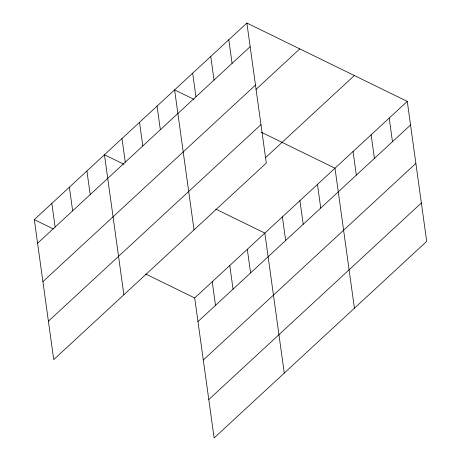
<?xml version="1.0" encoding="UTF-8"?>
<svg xmlns="http://www.w3.org/2000/svg" width="461" height="461" viewBox="0 0 461 461"><rect width="100%" height="100%" fill="white"/><g stroke="black" fill="none" stroke-linecap="round" stroke-linejoin="round"><path stroke-width="0.69" d="M246.877 23.05L266.302 163.044L53.73 359.62L34.304 219.626L246.877 23.05L407.27 101.38L426.696 241.374L214.123 437.95L194.698 297.956L407.27 101.38M37.583 243.252L250.156 46.67M42.908 281.654L255.486 85.072M255.924 89.48L299.806 48.901M48.399 321.219L260.972 124.643M265.559 157.633L354.342 75.529M197.976 321.582L410.549 125M203.301 359.983L415.88 163.401M208.793 399.549L421.371 202.973M194.133 99.426L174.604 89.889L194.029 229.878M261.381 132.267L334.997 168.219L354.423 308.207M123.986 164.295L104.451 154.758L123.876 294.752M215.696 209.087L264.845 233.087L284.27 373.082M34.304 219.626L53.205 228.858M145.549 273.955L194.698 297.956M389.205 118.091L392.478 141.711M371.134 134.796L374.413 158.423M353.063 151.508L356.341 175.128M317.462 184.435L320.735 208.055M299.921 200.65L303.2 224.276M282.386 216.872L285.664 240.492M228.806 39.761L232.085 63.382M247.309 249.303L250.588 272.929M210.74 56.467L214.019 80.093M229.774 265.524L233.047 289.145M192.669 73.178L195.948 96.798M212.233 281.74L215.512 305.361M157.063 106.105L160.342 129.725M139.527 122.321L142.806 145.947M121.992 138.542L125.265 162.163M86.916 170.973L90.195 194.6M69.375 187.195L72.654 210.815M51.839 203.41L55.118 227.031"/></g></svg>
